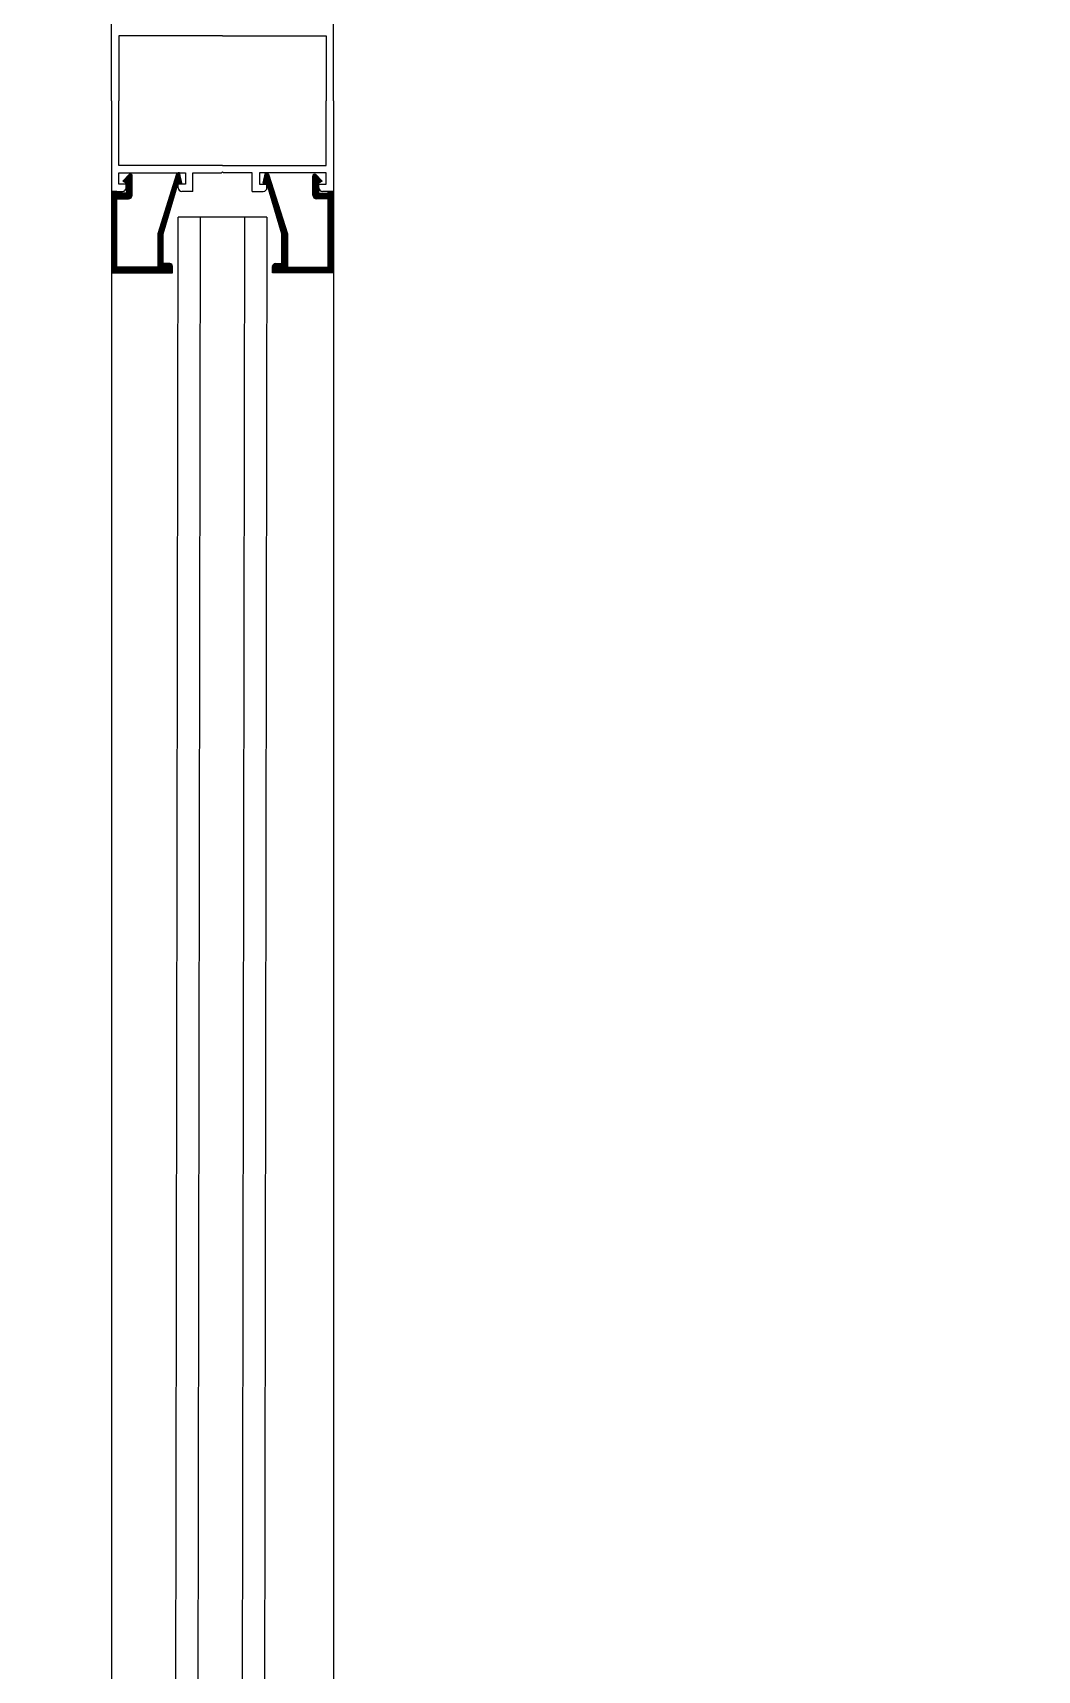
# Model space of a CAD drawing. Header units: millimetres. Extents: x 106699 to 122058, y 158555 to 162844.
# Drawn here: x 117520.47 to 117547.59, y 159956.7 to 160000.93 of the extents above; entities that cross this region are included whole.
import ezdxf

# ---------------------------------------------------------------- set-up
doc = ezdxf.new("R2010")
doc.units = ezdxf.units.MM
for name, color, linetype in [('300_Z4_FCD_F03$0$0-LNS-VL8', 252, 'Continuous'), ('300_Z4_FCD_F03$0$3-EXT-PRF', 231, 'Continuous'), ('300_Z4_FCD_F03$0$3-OPN-GLS', 4, 'Continuous')]:
    doc.layers.add(name, color=color, linetype=linetype)
doc.layers.add('300_Z4_STR_F03$0$AUDIT_D_220920114151-103', color=251, linetype='Continuous', lineweight=5)

# ---------------------------------------------------------------- blocks, each defined once
blk = doc.blocks.new('COLUMN')
at = {"layer": '300_Z4_STR_F03$0$AUDIT_D_220920114151-103', "true_color": 0x303030}
h = blk.add_hatch(color=250, dxfattribs=at)
h.dxf.hatch_style = 1
h.paths.add_polyline_path([(104767.618, 177818.405), (104852.616, 177818.405), (104852.616, 177903.408), (104767.618, 177903.408)])
h.paths.add_polyline_path([(104052.618, 177903.405), (104052.618, 177818.405), (103967.618, 177818.405), (103967.618, 177903.405)])
edge = h.paths.add_edge_path()
edge.add_line((104052.618, 177498.405), (104052.618, 177438.405))
h.paths.add_polyline_path([(103967.618, 177498.405), (104052.618, 177498.405), (104052.618, 177438.405), (103967.618, 177438.405)])
h.paths.add_polyline_path([(104852.618, 177438.405), (104767.618, 177438.405), (104767.618, 177498.405), (104852.618, 177498.405)])
h.paths.add_polyline_path([(104852.618, 177018.405), (104767.618, 177018.405), (104767.618, 177103.405), (104852.618, 177103.405)])
h.paths.add_polyline_path([(103967.618, 176233.405), (103967.618, 176318.405), (104052.618, 176318.405), (104052.618, 176233.405)])
h.paths.add_polyline_path([(103967.618, 177103.405), (104052.618, 177103.405), (104052.618, 177018.405), (103967.618, 177018.405)])

msp = doc.modelspace()

# ---------------------------------------------------------------- linework, layer by layer
at = {"layer": '300_Z4_FCD_F03$0$0-LNS-VL8'}
for p, q in [((117522.594, 159994.443), (117522.594, 159861.369)), ((117528.594, 159994.443), (117528.594, 159861.369))]:
    msp.add_line(p, q, dxfattribs=at)
at = {"layer": '300_Z4_FCD_F03$0$3-EXT-PRF'}
for p, q in [((117522.594, 159999.093), (117522.594, 160001.543)), ((117528.594, 159999.093), (117528.594, 160001.543)), ((117522.794, 160000.843), (117522.794, 159999.093)), ((117525.594, 160000.843), (117522.794, 160000.843)), ((117525.594, 160000.843), (117528.394, 160000.843)), ((117528.394, 160000.843), (117528.394, 159999.093)), ((117522.594, 159999.093), (117522.594, 159996.643)), ((117522.794, 159997.343), (117522.794, 159999.093)), ((117528.394, 159997.343), (117528.394, 159999.093)), ((117528.594, 159999.093), (117528.594, 159996.643)), ((117525.594, 159997.343), (117522.794, 159997.343)), ((117522.794, 159996.843), (117522.794, 159997.143)), ((117522.794, 159997.143), (117524.594, 159997.143)), ((117523.083, 159997.113), (117522.904, 159996.923)), ((117523.154, 159996.901), (117523.014, 159997.04)), ((117523.154, 159996.919), (117523.023, 159997.049)), ((117523.154, 159996.936), (117523.031, 159997.059)), ((117523.154, 159996.954), (117523.04, 159997.068)), ((117523.154, 159996.972), (117523.049, 159997.077)), ((117523.154, 159996.989), (117523.057, 159997.086)), ((117523.154, 159997.007), (117523.066, 159997.095)), ((117523.154, 159997.025), (117523.074, 159997.104)), ((117523.154, 159997.043), (117523.083, 159997.113)), ((117523.104, 159997.113), (117523.083, 159997.113)), ((117523.154, 159997.06), (117523.101, 159997.113)), ((117523.15, 159997.081), (117523.122, 159997.11)), ((117523.154, 159996.543), (117523.154, 159997.063)), ((117524.352, 159997.113), (117523.844, 159995.493)), ((117524.487, 159996.894), (117524.332, 159997.048)), ((117524.482, 159996.916), (117524.336, 159997.062)), ((117524.477, 159996.939), (117524.34, 159997.075)), ((117524.472, 159996.961), (117524.345, 159997.089)), ((117524.467, 159996.984), (117524.349, 159997.102)), ((117524.462, 159997.006), (117524.353, 159997.115)), ((117524.457, 159997.029), (117524.361, 159997.126)), ((117524.453, 159997.052), (117524.37, 159997.134)), ((117524.448, 159997.074), (117524.382, 159997.14)), ((117524.443, 159997.097), (117524.397, 159997.143)), ((117524.433, 159997.143), (117524.398, 159997.143)), ((117524.438, 159997.119), (117524.414, 159997.143)), ((117524.433, 159997.142), (117524.432, 159997.143)), ((117524.494, 159996.863), (117524.433, 159997.143)), ((117524.594, 159997.143), (117524.594, 159996.843)), ((117524.794, 159996.643), (117524.794, 159997.143)), ((117524.794, 159997.143), (117525.564, 159997.143)), ((117525.564, 159997.143), (117525.594, 159997.173)), ((117525.594, 159997.343), (117528.394, 159997.343)), ((117525.624, 159997.143), (117525.594, 159997.173)), ((117526.394, 159997.143), (117525.624, 159997.143)), ((117526.394, 159996.643), (117526.394, 159997.143)), ((117526.594, 159997.143), (117526.594, 159996.843)), ((117528.394, 159997.143), (117526.594, 159997.143)), ((117526.694, 159996.863), (117526.754, 159997.143)), ((117526.7, 159996.894), (117526.855, 159997.048)), ((117526.705, 159996.916), (117526.851, 159997.062)), ((117526.71, 159996.939), (117526.847, 159997.075)), ((117526.715, 159996.961), (117526.842, 159997.089)), ((117526.72, 159996.984), (117526.838, 159997.102)), ((117526.725, 159997.006), (117526.834, 159997.115)), ((117526.73, 159997.029), (117526.827, 159997.126)), ((117526.735, 159997.052), (117526.817, 159997.134)), ((117526.739, 159997.074), (117526.805, 159997.14)), ((117526.744, 159997.097), (117526.791, 159997.143)), ((117526.749, 159997.119), (117526.773, 159997.143)), ((117526.754, 159997.142), (117526.755, 159997.143)), ((117526.754, 159997.143), (117526.789, 159997.143)), ((117526.835, 159997.113), (117527.344, 159995.493)), ((117528.034, 159997.06), (117528.086, 159997.113)), ((117528.034, 159997.043), (117528.104, 159997.113)), ((117528.034, 159997.025), (117528.113, 159997.104)), ((117528.034, 159997.007), (117528.121, 159997.095)), ((117528.034, 159996.989), (117528.13, 159997.086)), ((117528.034, 159996.972), (117528.138, 159997.077)), ((117528.034, 159996.954), (117528.147, 159997.068)), ((117528.034, 159996.543), (117528.034, 159997.063)), ((117528.034, 159996.936), (117528.156, 159997.059)), ((117528.034, 159996.919), (117528.164, 159997.049)), ((117528.034, 159996.901), (117528.173, 159997.04)), ((117528.037, 159997.081), (117528.065, 159997.11)), ((117528.084, 159997.113), (117528.104, 159997.113)), ((117528.104, 159997.113), (117528.284, 159996.923)), ((117528.394, 159996.843), (117528.394, 159997.143)), ((117522.594, 159996.643), (117522.894, 159996.643)), ((117522.744, 159996.643), (117522.594, 159996.643)), ((117522.594, 159996.643), (117522.594, 159994.443)), ((117522.781, 159996.443), (117522.594, 159996.63)), ((117522.763, 159996.443), (117522.594, 159996.613)), ((117522.745, 159996.443), (117522.594, 159996.595)), ((117522.798, 159996.443), (117522.598, 159996.643)), ((117522.816, 159996.443), (117522.616, 159996.643)), ((117522.834, 159996.443), (117522.634, 159996.643)), ((117522.851, 159996.443), (117522.651, 159996.643)), ((117522.869, 159996.443), (117522.669, 159996.643)), ((117522.887, 159996.443), (117522.687, 159996.643)), ((117522.744, 159996.604), (117522.704, 159996.643)), ((117522.744, 159996.622), (117522.722, 159996.643)), ((117522.744, 159996.639), (117522.74, 159996.643)), ((117522.744, 159996.593), (117522.744, 159996.643)), ((117522.994, 159996.843), (117522.794, 159996.843)), ((117522.904, 159996.923), (117523.004, 159996.863)), ((117522.943, 159996.899), (117522.911, 159996.931)), ((117522.988, 159996.873), (117522.92, 159996.94)), ((117523.154, 159996.724), (117522.928, 159996.949)), ((117523.154, 159996.742), (117522.937, 159996.959)), ((117523.154, 159996.76), (117522.946, 159996.968)), ((117523.154, 159996.777), (117522.954, 159996.977)), ((117523.154, 159996.795), (117522.963, 159996.986)), ((117523.154, 159996.813), (117522.971, 159996.995)), ((117523.154, 159996.83), (117522.98, 159997.004)), ((117523.154, 159996.848), (117522.989, 159997.013)), ((117522.994, 159996.743), (117522.994, 159996.843)), ((117523.154, 159996.866), (117522.997, 159997.022)), ((117523.004, 159996.863), (117523.004, 159996.593)), ((117523.154, 159996.707), (117523.004, 159996.857)), ((117523.154, 159996.689), (117523.004, 159996.839)), ((117523.154, 159996.671), (117523.004, 159996.821)), ((117523.154, 159996.654), (117523.004, 159996.804)), ((117523.154, 159996.636), (117523.004, 159996.786)), ((117523.154, 159996.618), (117523.004, 159996.768)), ((117523.154, 159996.601), (117523.004, 159996.751)), ((117523.154, 159996.583), (117523.004, 159996.733)), ((117523.154, 159996.565), (117523.004, 159996.715)), ((117523.154, 159996.548), (117523.004, 159996.698)), ((117523.153, 159996.531), (117523.004, 159996.68)), ((117523.15, 159996.516), (117523.004, 159996.662)), ((117523.145, 159996.503), (117523.004, 159996.645)), ((117523.139, 159996.491), (117523.004, 159996.627)), ((117523.132, 159996.481), (117523.004, 159996.609)), ((117523.154, 159996.883), (117523.006, 159997.031)), ((117523.994, 159995.493), (117524.394, 159996.863)), ((117524.29, 159996.507), (117524.193, 159996.605)), ((117524.294, 159996.521), (117524.197, 159996.618)), ((117524.298, 159996.535), (117524.201, 159996.631)), ((117524.302, 159996.548), (117524.205, 159996.645)), ((117524.306, 159996.562), (117524.209, 159996.658)), ((117524.31, 159996.576), (117524.214, 159996.672)), ((117524.314, 159996.589), (117524.218, 159996.685)), ((117524.318, 159996.603), (117524.222, 159996.699)), ((117524.322, 159996.617), (117524.226, 159996.712)), ((117524.326, 159996.631), (117524.231, 159996.726)), ((117524.33, 159996.644), (117524.235, 159996.739)), ((117524.334, 159996.658), (117524.239, 159996.752)), ((117524.338, 159996.672), (117524.243, 159996.766)), ((117524.342, 159996.685), (117524.248, 159996.779)), ((117524.346, 159996.699), (117524.252, 159996.793)), ((117524.35, 159996.713), (117524.256, 159996.806)), ((117524.354, 159996.726), (117524.26, 159996.82)), ((117524.358, 159996.74), (117524.264, 159996.833)), ((117524.362, 159996.754), (117524.269, 159996.847)), ((117524.366, 159996.767), (117524.273, 159996.86)), ((117524.37, 159996.781), (117524.277, 159996.874)), ((117524.374, 159996.795), (117524.281, 159996.887)), ((117524.378, 159996.808), (117524.286, 159996.9)), ((117524.382, 159996.822), (117524.29, 159996.914)), ((117524.386, 159996.836), (117524.294, 159996.927)), ((117524.39, 159996.849), (117524.298, 159996.941)), ((117524.394, 159996.863), (117524.302, 159996.954)), ((117524.411, 159996.863), (117524.307, 159996.968)), ((117524.429, 159996.863), (117524.311, 159996.981)), ((117524.447, 159996.863), (117524.315, 159996.995)), ((117524.464, 159996.863), (117524.319, 159997.008)), ((117524.482, 159996.863), (117524.324, 159997.022)), ((117524.492, 159996.871), (117524.328, 159997.035)), ((117524.394, 159996.863), (117524.494, 159996.863)), ((117524.594, 159996.843), (117524.394, 159996.843)), ((117524.394, 159996.743), (117524.394, 159996.843)), ((117524.794, 159996.643), (117524.494, 159996.643)), ((117526.394, 159996.643), (117526.694, 159996.643)), ((117526.594, 159996.843), (117526.794, 159996.843)), ((117526.794, 159996.863), (117526.694, 159996.863)), ((117526.695, 159996.871), (117526.859, 159997.035)), ((117526.705, 159996.863), (117526.864, 159997.022)), ((117526.723, 159996.863), (117526.868, 159997.008)), ((117526.74, 159996.863), (117526.872, 159996.995)), ((117526.758, 159996.863), (117526.876, 159996.981)), ((117526.776, 159996.863), (117526.88, 159996.968)), ((117526.793, 159996.863), (117526.885, 159996.954)), ((117527.194, 159995.493), (117526.794, 159996.863)), ((117526.794, 159996.743), (117526.794, 159996.843)), ((117526.798, 159996.849), (117526.889, 159996.941)), ((117526.802, 159996.836), (117526.893, 159996.927)), ((117526.806, 159996.822), (117526.897, 159996.914)), ((117526.81, 159996.808), (117526.902, 159996.9)), ((117526.813, 159996.795), (117526.906, 159996.887)), ((117526.817, 159996.781), (117526.91, 159996.874)), ((117526.821, 159996.767), (117526.914, 159996.86)), ((117526.825, 159996.754), (117526.918, 159996.847)), ((117526.829, 159996.74), (117526.923, 159996.833)), ((117526.833, 159996.726), (117526.927, 159996.82)), ((117526.837, 159996.713), (117526.931, 159996.806)), ((117526.841, 159996.699), (117526.935, 159996.793)), ((117526.845, 159996.685), (117526.94, 159996.779)), ((117526.849, 159996.672), (117526.944, 159996.766)), ((117526.853, 159996.658), (117526.948, 159996.752)), ((117526.857, 159996.644), (117526.952, 159996.739)), ((117526.861, 159996.631), (117526.956, 159996.726)), ((117526.865, 159996.617), (117526.961, 159996.712)), ((117526.869, 159996.603), (117526.965, 159996.699)), ((117526.873, 159996.589), (117526.969, 159996.685)), ((117526.877, 159996.576), (117526.973, 159996.672)), ((117526.881, 159996.562), (117526.978, 159996.658)), ((117526.885, 159996.548), (117526.982, 159996.645)), ((117526.889, 159996.535), (117526.986, 159996.631)), ((117526.893, 159996.521), (117526.99, 159996.618)), ((117526.897, 159996.507), (117526.995, 159996.605)), ((117528.034, 159996.883), (117528.181, 159997.031)), ((117528.034, 159996.866), (117528.19, 159997.022)), ((117528.034, 159996.848), (117528.199, 159997.013)), ((117528.034, 159996.83), (117528.207, 159997.004)), ((117528.034, 159996.813), (117528.216, 159996.995)), ((117528.034, 159996.795), (117528.224, 159996.986)), ((117528.034, 159996.777), (117528.233, 159996.977)), ((117528.034, 159996.76), (117528.241, 159996.968)), ((117528.034, 159996.742), (117528.25, 159996.959)), ((117528.034, 159996.724), (117528.259, 159996.949)), ((117528.034, 159996.707), (117528.184, 159996.857)), ((117528.034, 159996.689), (117528.184, 159996.839)), ((117528.034, 159996.671), (117528.184, 159996.821)), ((117528.034, 159996.654), (117528.184, 159996.804)), ((117528.034, 159996.636), (117528.184, 159996.786)), ((117528.034, 159996.618), (117528.184, 159996.768)), ((117528.034, 159996.601), (117528.184, 159996.751)), ((117528.034, 159996.583), (117528.184, 159996.733)), ((117528.034, 159996.565), (117528.184, 159996.715)), ((117528.034, 159996.548), (117528.184, 159996.698)), ((117528.034, 159996.531), (117528.184, 159996.68)), ((117528.037, 159996.516), (117528.184, 159996.662)), ((117528.042, 159996.503), (117528.184, 159996.645)), ((117528.048, 159996.491), (117528.184, 159996.627)), ((117528.055, 159996.481), (117528.184, 159996.609)), ((117528.284, 159996.923), (117528.184, 159996.863)), ((117528.184, 159996.863), (117528.184, 159996.593)), ((117528.194, 159996.743), (117528.194, 159996.843)), ((117528.194, 159996.843), (117528.394, 159996.843)), ((117528.2, 159996.873), (117528.267, 159996.94)), ((117528.244, 159996.899), (117528.276, 159996.931)), ((117528.594, 159996.643), (117528.294, 159996.643)), ((117528.3, 159996.443), (117528.5, 159996.643)), ((117528.318, 159996.443), (117528.518, 159996.643)), ((117528.336, 159996.443), (117528.536, 159996.643)), ((117528.353, 159996.443), (117528.553, 159996.643)), ((117528.371, 159996.443), (117528.571, 159996.643)), ((117528.389, 159996.443), (117528.589, 159996.643)), ((117528.406, 159996.443), (117528.594, 159996.63)), ((117528.424, 159996.443), (117528.594, 159996.613)), ((117528.442, 159996.443), (117528.594, 159996.595)), ((117528.444, 159996.639), (117528.447, 159996.643)), ((117528.444, 159996.622), (117528.465, 159996.643)), ((117528.444, 159996.604), (117528.483, 159996.643)), ((117528.444, 159996.593), (117528.444, 159996.643)), ((117528.444, 159996.643), (117528.594, 159996.643)), ((117528.594, 159996.643), (117528.594, 159994.443)), ((117522.744, 159996.427), (117522.594, 159996.577)), ((117522.744, 159996.41), (117522.594, 159996.56)), ((117522.744, 159996.392), (117522.594, 159996.542)), ((117522.744, 159996.374), (117522.594, 159996.524)), ((117522.744, 159996.356), (117522.594, 159996.506)), ((117522.744, 159996.339), (117522.594, 159996.489)), ((117522.744, 159996.321), (117522.594, 159996.471)), ((117522.744, 159996.303), (117522.594, 159996.453)), ((117522.744, 159996.286), (117522.594, 159996.436)), ((117522.744, 159996.268), (117522.594, 159996.418)), ((117522.744, 159996.25), (117522.594, 159996.4)), ((117522.744, 159996.233), (117522.594, 159996.383)), ((117522.744, 159996.215), (117522.594, 159996.365)), ((117522.744, 159996.197), (117522.594, 159996.347)), ((117522.744, 159996.18), (117522.594, 159996.33)), ((117522.744, 159996.162), (117522.594, 159996.312)), ((117522.744, 159996.144), (117522.594, 159996.294)), ((117522.744, 159996.127), (117522.594, 159996.277)), ((117522.744, 159996.109), (117522.594, 159996.259)), ((117522.744, 159996.091), (117522.594, 159996.241)), ((117522.744, 159996.074), (117522.594, 159996.224)), ((117522.744, 159996.056), (117522.594, 159996.206)), ((117522.744, 159996.038), (117522.594, 159996.188)), ((117522.744, 159996.021), (117522.594, 159996.171)), ((117522.744, 159996.003), (117522.594, 159996.153)), ((117523.004, 159996.593), (117522.744, 159996.593)), ((117522.744, 159994.593), (117522.744, 159996.443)), ((117522.744, 159996.443), (117523.054, 159996.443)), ((117522.904, 159996.443), (117522.754, 159996.593)), ((117522.922, 159996.443), (117522.772, 159996.593)), ((117522.94, 159996.443), (117522.79, 159996.593)), ((117522.958, 159996.443), (117522.808, 159996.593)), ((117522.975, 159996.443), (117522.825, 159996.593)), ((117522.993, 159996.443), (117522.843, 159996.593)), ((117523.011, 159996.443), (117522.861, 159996.593)), ((117523.028, 159996.443), (117522.878, 159996.593)), ((117523.046, 159996.443), (117522.896, 159996.593)), ((117523.063, 159996.444), (117522.914, 159996.593)), ((117523.078, 159996.446), (117522.931, 159996.593)), ((117523.091, 159996.451), (117522.949, 159996.593)), ((117523.103, 159996.456), (117522.967, 159996.593)), ((117523.114, 159996.463), (117522.984, 159996.593)), ((117523.123, 159996.472), (117523.002, 159996.593)), ((117524.158, 159996.056), (117524.053, 159996.161)), ((117524.162, 159996.07), (117524.057, 159996.174)), ((117524.166, 159996.083), (117524.062, 159996.187)), ((117524.17, 159996.097), (117524.066, 159996.201)), ((117524.174, 159996.111), (117524.07, 159996.214)), ((117524.178, 159996.124), (117524.074, 159996.228)), ((117524.182, 159996.138), (117524.079, 159996.241)), ((117524.186, 159996.152), (117524.083, 159996.255)), ((117524.19, 159996.165), (117524.087, 159996.268)), ((117524.194, 159996.179), (117524.091, 159996.282)), ((117524.198, 159996.193), (117524.095, 159996.295)), ((117524.202, 159996.206), (117524.1, 159996.309)), ((117524.206, 159996.22), (117524.104, 159996.322)), ((117524.21, 159996.234), (117524.108, 159996.335)), ((117524.214, 159996.247), (117524.112, 159996.349)), ((117524.218, 159996.261), (117524.117, 159996.362)), ((117524.222, 159996.275), (117524.121, 159996.376)), ((117524.226, 159996.288), (117524.125, 159996.389)), ((117524.23, 159996.302), (117524.129, 159996.403)), ((117524.234, 159996.316), (117524.133, 159996.416)), ((117524.238, 159996.33), (117524.138, 159996.43)), ((117524.242, 159996.343), (117524.142, 159996.443)), ((117524.246, 159996.357), (117524.146, 159996.457)), ((117524.25, 159996.371), (117524.15, 159996.47)), ((117524.254, 159996.384), (117524.155, 159996.483)), ((117524.258, 159996.398), (117524.159, 159996.497)), ((117524.262, 159996.412), (117524.163, 159996.51)), ((117524.266, 159996.425), (117524.167, 159996.524)), ((117524.27, 159996.439), (117524.171, 159996.537)), ((117524.274, 159996.453), (117524.176, 159996.551)), ((117524.278, 159996.466), (117524.18, 159996.564)), ((117524.282, 159996.48), (117524.184, 159996.578)), ((117524.286, 159996.494), (117524.188, 159996.591)), ((117526.901, 159996.494), (117526.999, 159996.591)), ((117526.905, 159996.48), (117527.003, 159996.578)), ((117526.909, 159996.466), (117527.007, 159996.564)), ((117526.913, 159996.453), (117527.011, 159996.551)), ((117526.917, 159996.439), (117527.016, 159996.537)), ((117526.921, 159996.425), (117527.02, 159996.524)), ((117526.925, 159996.412), (117527.024, 159996.51)), ((117526.929, 159996.398), (117527.028, 159996.497)), ((117526.933, 159996.384), (117527.033, 159996.483)), ((117526.937, 159996.371), (117527.037, 159996.47)), ((117526.941, 159996.357), (117527.041, 159996.457)), ((117526.945, 159996.343), (117527.045, 159996.443)), ((117526.949, 159996.33), (117527.049, 159996.43)), ((117526.953, 159996.316), (117527.054, 159996.416)), ((117526.957, 159996.302), (117527.058, 159996.403)), ((117526.961, 159996.288), (117527.062, 159996.389)), ((117526.965, 159996.275), (117527.066, 159996.376)), ((117526.969, 159996.261), (117527.071, 159996.362)), ((117526.973, 159996.247), (117527.075, 159996.349)), ((117526.977, 159996.234), (117527.079, 159996.335)), ((117526.981, 159996.22), (117527.083, 159996.322)), ((117526.985, 159996.206), (117527.087, 159996.309)), ((117526.989, 159996.193), (117527.092, 159996.295)), ((117526.993, 159996.179), (117527.096, 159996.282)), ((117526.997, 159996.165), (117527.1, 159996.268)), ((117527.001, 159996.152), (117527.104, 159996.255)), ((117527.005, 159996.138), (117527.109, 159996.241)), ((117527.009, 159996.124), (117527.113, 159996.228)), ((117527.013, 159996.111), (117527.117, 159996.214)), ((117527.017, 159996.097), (117527.121, 159996.201)), ((117527.021, 159996.083), (117527.125, 159996.187)), ((117527.025, 159996.07), (117527.13, 159996.174)), ((117527.029, 159996.056), (117527.134, 159996.161)), ((117528.064, 159996.472), (117528.185, 159996.593)), ((117528.073, 159996.463), (117528.203, 159996.593)), ((117528.084, 159996.456), (117528.22, 159996.593)), ((117528.096, 159996.451), (117528.238, 159996.593)), ((117528.109, 159996.446), (117528.256, 159996.593)), ((117528.124, 159996.444), (117528.274, 159996.593)), ((117528.444, 159996.443), (117528.134, 159996.443)), ((117528.141, 159996.443), (117528.291, 159996.593)), ((117528.159, 159996.443), (117528.309, 159996.593)), ((117528.177, 159996.443), (117528.327, 159996.593)), ((117528.184, 159996.593), (117528.444, 159996.593)), ((117528.194, 159996.443), (117528.344, 159996.593)), ((117528.212, 159996.443), (117528.362, 159996.593)), ((117528.23, 159996.443), (117528.38, 159996.593)), ((117528.247, 159996.443), (117528.397, 159996.593)), ((117528.265, 159996.443), (117528.415, 159996.593)), ((117528.283, 159996.443), (117528.433, 159996.593)), ((117528.444, 159996.427), (117528.594, 159996.577)), ((117528.444, 159996.41), (117528.594, 159996.56)), ((117528.444, 159996.392), (117528.594, 159996.542)), ((117528.444, 159996.374), (117528.594, 159996.524)), ((117528.444, 159996.356), (117528.594, 159996.506)), ((117528.444, 159996.339), (117528.594, 159996.489)), ((117528.444, 159996.321), (117528.594, 159996.471)), ((117528.444, 159996.303), (117528.594, 159996.453)), ((117528.444, 159994.593), (117528.444, 159996.443)), ((117528.444, 159996.286), (117528.594, 159996.436)), ((117528.444, 159996.268), (117528.594, 159996.418)), ((117528.444, 159996.25), (117528.594, 159996.4)), ((117528.444, 159996.233), (117528.594, 159996.383)), ((117528.444, 159996.215), (117528.594, 159996.365)), ((117528.444, 159996.197), (117528.594, 159996.347)), ((117528.444, 159996.18), (117528.594, 159996.33)), ((117528.444, 159996.162), (117528.594, 159996.312)), ((117528.444, 159996.144), (117528.594, 159996.294)), ((117528.444, 159996.127), (117528.594, 159996.277)), ((117528.444, 159996.109), (117528.594, 159996.259)), ((117528.444, 159996.091), (117528.594, 159996.241)), ((117528.444, 159996.074), (117528.594, 159996.224)), ((117528.444, 159996.056), (117528.594, 159996.206)), ((117528.444, 159996.038), (117528.594, 159996.188)), ((117528.444, 159996.021), (117528.594, 159996.171)), ((117528.444, 159996.003), (117528.594, 159996.153)), ((117522.744, 159995.985), (117522.594, 159996.135)), ((117522.744, 159995.968), (117522.594, 159996.118)), ((117522.744, 159995.95), (117522.594, 159996.1)), ((117522.744, 159995.932), (117522.594, 159996.082)), ((117522.744, 159995.915), (117522.594, 159996.065)), ((117522.744, 159995.897), (117522.594, 159996.047)), ((117522.744, 159995.879), (117522.594, 159996.029)), ((117522.744, 159995.862), (117522.594, 159996.012)), ((117522.744, 159995.844), (117522.594, 159995.994)), ((117522.744, 159995.826), (117522.594, 159995.976)), ((117522.744, 159995.808), (117522.594, 159995.958)), ((117522.744, 159995.791), (117522.594, 159995.941)), ((117522.744, 159995.773), (117522.594, 159995.923)), ((117522.744, 159995.755), (117522.594, 159995.905)), ((117522.744, 159995.738), (117522.594, 159995.888)), ((117522.744, 159995.72), (117522.594, 159995.87)), ((117522.744, 159995.702), (117522.594, 159995.852)), ((117522.744, 159995.685), (117522.594, 159995.835)), ((117522.744, 159995.667), (117522.594, 159995.817)), ((117522.744, 159995.649), (117522.594, 159995.799)), ((117522.744, 159995.632), (117522.594, 159995.782)), ((117522.744, 159995.614), (117522.594, 159995.764)), ((117522.744, 159995.596), (117522.594, 159995.746)), ((117522.744, 159995.579), (117522.594, 159995.729)), ((117522.744, 159995.561), (117522.594, 159995.711)), ((117524.026, 159995.604), (117523.914, 159995.717)), ((117524.03, 159995.618), (117523.918, 159995.73)), ((117524.034, 159995.632), (117523.922, 159995.744)), ((117524.038, 159995.645), (117523.926, 159995.757)), ((117524.042, 159995.659), (117523.931, 159995.77)), ((117524.046, 159995.673), (117523.935, 159995.784)), ((117524.05, 159995.686), (117523.939, 159995.797)), ((117524.054, 159995.7), (117523.943, 159995.811)), ((117524.058, 159995.714), (117523.948, 159995.824)), ((117524.062, 159995.727), (117523.952, 159995.838)), ((117524.066, 159995.741), (117523.956, 159995.851)), ((117524.07, 159995.755), (117523.96, 159995.865)), ((117524.074, 159995.769), (117523.964, 159995.878)), ((117524.078, 159995.782), (117523.969, 159995.892)), ((117524.082, 159995.796), (117523.973, 159995.905)), ((117524.086, 159995.81), (117523.977, 159995.918)), ((117524.09, 159995.823), (117523.981, 159995.932)), ((117524.094, 159995.837), (117523.986, 159995.945)), ((117524.098, 159995.851), (117523.99, 159995.959)), ((117524.102, 159995.864), (117523.994, 159995.972)), ((117524.106, 159995.878), (117523.998, 159995.986)), ((117524.11, 159995.892), (117524.002, 159995.999)), ((117524.114, 159995.905), (117524.007, 159996.013)), ((117524.118, 159995.919), (117524.011, 159996.026)), ((117524.122, 159995.933), (117524.015, 159996.039)), ((117524.126, 159995.946), (117524.019, 159996.053)), ((117524.13, 159995.96), (117524.024, 159996.066)), ((117524.134, 159995.974), (117524.028, 159996.08)), ((117524.138, 159995.987), (117524.032, 159996.093)), ((117524.142, 159996.001), (117524.036, 159996.107)), ((117524.146, 159996.015), (117524.04, 159996.12)), ((117524.15, 159996.028), (117524.045, 159996.134)), ((117524.154, 159996.042), (117524.049, 159996.147)), ((117527.033, 159996.042), (117527.138, 159996.147)), ((117527.037, 159996.028), (117527.142, 159996.134)), ((117527.041, 159996.015), (117527.147, 159996.12)), ((117527.045, 159996.001), (117527.151, 159996.107)), ((117527.049, 159995.987), (117527.155, 159996.093)), ((117527.053, 159995.974), (117527.159, 159996.08)), ((117527.057, 159995.96), (117527.164, 159996.066)), ((117527.061, 159995.946), (117527.168, 159996.053)), ((117527.065, 159995.933), (117527.172, 159996.039)), ((117527.069, 159995.919), (117527.176, 159996.026)), ((117527.073, 159995.905), (117527.18, 159996.013)), ((117527.077, 159995.892), (117527.185, 159995.999)), ((117527.081, 159995.878), (117527.189, 159995.986)), ((117527.085, 159995.864), (117527.193, 159995.972)), ((117527.089, 159995.851), (117527.197, 159995.959)), ((117527.093, 159995.837), (117527.202, 159995.945)), ((117527.097, 159995.823), (117527.206, 159995.932)), ((117527.101, 159995.81), (117527.21, 159995.918)), ((117527.105, 159995.796), (117527.214, 159995.905)), ((117527.109, 159995.782), (117527.218, 159995.892)), ((117527.113, 159995.769), (117527.223, 159995.878)), ((117527.117, 159995.755), (117527.227, 159995.865)), ((117527.121, 159995.741), (117527.231, 159995.851)), ((117527.125, 159995.727), (117527.235, 159995.838)), ((117527.129, 159995.714), (117527.24, 159995.824)), ((117527.133, 159995.7), (117527.244, 159995.811)), ((117527.137, 159995.686), (117527.248, 159995.797)), ((117527.141, 159995.673), (117527.252, 159995.784)), ((117527.145, 159995.659), (117527.256, 159995.77)), ((117527.149, 159995.645), (117527.261, 159995.757)), ((117527.153, 159995.632), (117527.265, 159995.744)), ((117527.157, 159995.618), (117527.269, 159995.73)), ((117527.161, 159995.604), (117527.273, 159995.717)), ((117528.444, 159995.985), (117528.594, 159996.135)), ((117528.444, 159995.968), (117528.594, 159996.118)), ((117528.444, 159995.95), (117528.594, 159996.1)), ((117528.444, 159995.932), (117528.594, 159996.082)), ((117528.444, 159995.915), (117528.594, 159996.065)), ((117528.444, 159995.897), (117528.594, 159996.047)), ((117528.444, 159995.879), (117528.594, 159996.029)), ((117528.444, 159995.862), (117528.594, 159996.012)), ((117528.444, 159995.844), (117528.594, 159995.994)), ((117528.444, 159995.826), (117528.594, 159995.976)), ((117528.444, 159995.808), (117528.594, 159995.958)), ((117528.444, 159995.791), (117528.594, 159995.941)), ((117528.444, 159995.773), (117528.594, 159995.923)), ((117528.444, 159995.755), (117528.594, 159995.905)), ((117528.444, 159995.738), (117528.594, 159995.888)), ((117528.444, 159995.72), (117528.594, 159995.87)), ((117528.444, 159995.702), (117528.594, 159995.852)), ((117528.444, 159995.685), (117528.594, 159995.835)), ((117528.444, 159995.667), (117528.594, 159995.817)), ((117528.444, 159995.649), (117528.594, 159995.799)), ((117528.444, 159995.632), (117528.594, 159995.782)), ((117528.444, 159995.614), (117528.594, 159995.764)), ((117528.444, 159995.596), (117528.594, 159995.746)), ((117528.444, 159995.579), (117528.594, 159995.729)), ((117528.444, 159995.561), (117528.594, 159995.711)), ((117522.744, 159995.543), (117522.594, 159995.693)), ((117522.744, 159995.526), (117522.594, 159995.676)), ((117522.744, 159995.508), (117522.594, 159995.658)), ((117522.744, 159995.49), (117522.594, 159995.64)), ((117522.744, 159995.473), (117522.594, 159995.623)), ((117522.744, 159995.455), (117522.594, 159995.605)), ((117522.744, 159995.437), (117522.594, 159995.587)), ((117522.744, 159995.42), (117522.594, 159995.57)), ((117522.744, 159995.402), (117522.594, 159995.552)), ((117522.744, 159995.384), (117522.594, 159995.534)), ((117522.744, 159995.367), (117522.594, 159995.517)), ((117522.744, 159995.349), (117522.594, 159995.499)), ((117522.744, 159995.331), (117522.594, 159995.481)), ((117522.744, 159995.314), (117522.594, 159995.464)), ((117522.744, 159995.296), (117522.594, 159995.446)), ((117522.744, 159995.278), (117522.594, 159995.428)), ((117522.744, 159995.26), (117522.594, 159995.41)), ((117522.744, 159995.243), (117522.594, 159995.393)), ((117522.744, 159995.225), (117522.594, 159995.375)), ((117522.744, 159995.207), (117522.594, 159995.357)), ((117522.744, 159995.19), (117522.594, 159995.34)), ((117522.744, 159995.172), (117522.594, 159995.322)), ((117522.744, 159995.154), (117522.594, 159995.304)), ((117522.744, 159995.137), (117522.594, 159995.287)), ((117522.744, 159995.119), (117522.594, 159995.269)), ((117523.844, 159995.493), (117523.844, 159995.393)), ((117523.994, 159995.336), (117523.844, 159995.486)), ((117523.994, 159995.319), (117523.844, 159995.469)), ((117523.994, 159995.301), (117523.844, 159995.451)), ((117523.994, 159995.283), (117523.844, 159995.433)), ((117523.994, 159995.266), (117523.844, 159995.416)), ((117523.994, 159995.248), (117523.844, 159995.398)), ((117523.844, 159995.393), (117523.844, 159994.593)), ((117523.994, 159995.23), (117523.844, 159995.38)), ((117523.994, 159995.213), (117523.844, 159995.363)), ((117523.994, 159995.195), (117523.844, 159995.345)), ((117523.994, 159995.177), (117523.844, 159995.327)), ((117523.994, 159995.16), (117523.844, 159995.31)), ((117523.994, 159995.142), (117523.844, 159995.292)), ((117523.994, 159995.124), (117523.844, 159995.274)), ((117523.994, 159995.354), (117523.846, 159995.501)), ((117523.994, 159995.372), (117523.85, 159995.515)), ((117523.994, 159995.389), (117523.855, 159995.528)), ((117523.994, 159995.407), (117523.859, 159995.542)), ((117523.994, 159995.425), (117523.863, 159995.555)), ((117523.994, 159995.442), (117523.867, 159995.569)), ((117523.994, 159995.46), (117523.872, 159995.582)), ((117523.994, 159995.478), (117523.876, 159995.596)), ((117523.994, 159995.495), (117523.88, 159995.609)), ((117523.998, 159995.509), (117523.884, 159995.622)), ((117524.002, 159995.522), (117523.888, 159995.636)), ((117524.006, 159995.536), (117523.893, 159995.649)), ((117524.01, 159995.55), (117523.897, 159995.663)), ((117524.014, 159995.563), (117523.901, 159995.676)), ((117524.018, 159995.577), (117523.905, 159995.69)), ((117524.022, 159995.591), (117523.91, 159995.703)), ((117523.994, 159994.693), (117523.994, 159995.493)), ((117527.165, 159995.591), (117527.278, 159995.703)), ((117527.169, 159995.577), (117527.282, 159995.69)), ((117527.173, 159995.563), (117527.286, 159995.676)), ((117527.177, 159995.55), (117527.29, 159995.663)), ((117527.181, 159995.536), (117527.294, 159995.649)), ((117527.185, 159995.522), (117527.299, 159995.636)), ((117527.189, 159995.509), (117527.303, 159995.622)), ((117527.193, 159995.495), (117527.307, 159995.609)), ((117527.194, 159995.478), (117527.311, 159995.596)), ((117527.194, 159995.46), (117527.316, 159995.582)), ((117527.194, 159995.442), (117527.32, 159995.569)), ((117527.194, 159995.425), (117527.324, 159995.555)), ((117527.194, 159995.407), (117527.328, 159995.542)), ((117527.194, 159995.389), (117527.332, 159995.528)), ((117527.194, 159995.372), (117527.337, 159995.515)), ((117527.194, 159995.354), (117527.341, 159995.501)), ((117527.194, 159994.693), (117527.194, 159995.493)), ((117527.194, 159995.336), (117527.344, 159995.486)), ((117527.194, 159995.319), (117527.344, 159995.469)), ((117527.194, 159995.301), (117527.344, 159995.451)), ((117527.194, 159995.283), (117527.344, 159995.433)), ((117527.194, 159995.266), (117527.344, 159995.416)), ((117527.194, 159995.248), (117527.344, 159995.398)), ((117527.194, 159995.23), (117527.344, 159995.38)), ((117527.194, 159995.213), (117527.344, 159995.363)), ((117527.194, 159995.195), (117527.344, 159995.345)), ((117527.194, 159995.177), (117527.344, 159995.327)), ((117527.194, 159995.16), (117527.344, 159995.31)), ((117527.194, 159995.142), (117527.344, 159995.292)), ((117527.194, 159995.124), (117527.344, 159995.274)), ((117527.344, 159995.493), (117527.344, 159995.393)), ((117527.344, 159995.393), (117527.344, 159994.593)), ((117528.444, 159995.543), (117528.594, 159995.693)), ((117528.444, 159995.526), (117528.594, 159995.676)), ((117528.444, 159995.508), (117528.594, 159995.658)), ((117528.444, 159995.49), (117528.594, 159995.64)), ((117528.444, 159995.473), (117528.594, 159995.623)), ((117528.444, 159995.455), (117528.594, 159995.605)), ((117528.444, 159995.437), (117528.594, 159995.587)), ((117528.444, 159995.42), (117528.594, 159995.57)), ((117528.444, 159995.402), (117528.594, 159995.552)), ((117528.444, 159995.384), (117528.594, 159995.534)), ((117528.444, 159995.367), (117528.594, 159995.517)), ((117528.444, 159995.349), (117528.594, 159995.499)), ((117528.444, 159995.331), (117528.594, 159995.481)), ((117528.444, 159995.314), (117528.594, 159995.464)), ((117528.444, 159995.296), (117528.594, 159995.446)), ((117528.444, 159995.278), (117528.594, 159995.428)), ((117528.444, 159995.26), (117528.594, 159995.41)), ((117528.444, 159995.243), (117528.594, 159995.393)), ((117528.444, 159995.225), (117528.594, 159995.375)), ((117528.444, 159995.207), (117528.594, 159995.357)), ((117528.444, 159995.19), (117528.594, 159995.34)), ((117528.444, 159995.172), (117528.594, 159995.322)), ((117528.444, 159995.154), (117528.594, 159995.304)), ((117528.444, 159995.137), (117528.594, 159995.287)), ((117528.444, 159995.119), (117528.594, 159995.269)), ((117522.744, 159995.101), (117522.594, 159995.251)), ((117522.744, 159995.084), (117522.594, 159995.234)), ((117522.744, 159995.066), (117522.594, 159995.216)), ((117522.744, 159995.048), (117522.594, 159995.198)), ((117522.744, 159995.031), (117522.594, 159995.181)), ((117522.744, 159995.013), (117522.594, 159995.163)), ((117522.744, 159994.995), (117522.594, 159995.145)), ((117522.744, 159994.978), (117522.594, 159995.128)), ((117522.744, 159994.96), (117522.594, 159995.11)), ((117522.744, 159994.942), (117522.594, 159995.092)), ((117522.744, 159994.925), (117522.594, 159995.075)), ((117522.744, 159994.907), (117522.594, 159995.057)), ((117522.744, 159994.889), (117522.594, 159995.039)), ((117522.744, 159994.872), (117522.594, 159995.022)), ((117522.744, 159994.854), (117522.594, 159995.004)), ((117522.744, 159994.836), (117522.594, 159994.986)), ((117522.744, 159994.819), (117522.594, 159994.969)), ((117522.744, 159994.801), (117522.594, 159994.951)), ((117522.744, 159994.783), (117522.594, 159994.933)), ((117522.744, 159994.766), (117522.594, 159994.916)), ((117522.744, 159994.748), (117522.594, 159994.898)), ((117522.744, 159994.73), (117522.594, 159994.88)), ((117522.744, 159994.712), (117522.594, 159994.862)), ((117522.744, 159994.695), (117522.594, 159994.845)), ((117522.744, 159994.677), (117522.594, 159994.827)), ((117523.994, 159995.106), (117523.844, 159995.256)), ((117523.994, 159995.089), (117523.844, 159995.239)), ((117523.994, 159995.071), (117523.844, 159995.221)), ((117523.994, 159995.053), (117523.844, 159995.203)), ((117523.994, 159995.036), (117523.844, 159995.186)), ((117523.994, 159995.018), (117523.844, 159995.168)), ((117523.994, 159995), (117523.844, 159995.15)), ((117523.994, 159994.983), (117523.844, 159995.133)), ((117523.994, 159994.965), (117523.844, 159995.115)), ((117523.994, 159994.947), (117523.844, 159995.097)), ((117523.994, 159994.93), (117523.844, 159995.08)), ((117523.994, 159994.912), (117523.844, 159995.062)), ((117523.994, 159994.894), (117523.844, 159995.044)), ((117523.994, 159994.877), (117523.844, 159995.027)), ((117523.994, 159994.859), (117523.844, 159995.009)), ((117523.994, 159994.841), (117523.844, 159994.991)), ((117523.994, 159994.824), (117523.844, 159994.974)), ((117523.994, 159994.806), (117523.844, 159994.956)), ((117523.994, 159994.788), (117523.844, 159994.938)), ((117523.994, 159994.771), (117523.844, 159994.921)), ((117523.994, 159994.753), (117523.844, 159994.903)), ((117523.994, 159994.735), (117523.844, 159994.885)), ((117523.994, 159994.718), (117523.844, 159994.868)), ((117523.994, 159994.7), (117523.844, 159994.85)), ((117524.233, 159994.443), (117523.844, 159994.832)), ((117526.954, 159994.443), (117527.344, 159994.832)), ((117527.194, 159995.106), (117527.344, 159995.256)), ((117527.194, 159995.089), (117527.344, 159995.239)), ((117527.194, 159995.071), (117527.344, 159995.221)), ((117527.194, 159995.053), (117527.344, 159995.203)), ((117527.194, 159995.036), (117527.344, 159995.186)), ((117527.194, 159995.018), (117527.344, 159995.168)), ((117527.194, 159995), (117527.344, 159995.15)), ((117527.194, 159994.983), (117527.344, 159995.133)), ((117527.194, 159994.965), (117527.344, 159995.115)), ((117527.194, 159994.947), (117527.344, 159995.097)), ((117527.194, 159994.93), (117527.344, 159995.08)), ((117527.194, 159994.912), (117527.344, 159995.062)), ((117527.194, 159994.894), (117527.344, 159995.044)), ((117527.194, 159994.877), (117527.344, 159995.027)), ((117527.194, 159994.859), (117527.344, 159995.009)), ((117527.194, 159994.841), (117527.344, 159994.991)), ((117527.194, 159994.824), (117527.344, 159994.974)), ((117527.194, 159994.806), (117527.344, 159994.956)), ((117527.194, 159994.788), (117527.344, 159994.938)), ((117527.194, 159994.771), (117527.344, 159994.921)), ((117527.194, 159994.753), (117527.344, 159994.903)), ((117527.194, 159994.735), (117527.344, 159994.885)), ((117527.194, 159994.718), (117527.344, 159994.868)), ((117527.194, 159994.7), (117527.344, 159994.85)), ((117528.444, 159995.101), (117528.594, 159995.251)), ((117528.444, 159995.084), (117528.594, 159995.234)), ((117528.444, 159995.066), (117528.594, 159995.216)), ((117528.444, 159995.048), (117528.594, 159995.198)), ((117528.444, 159995.031), (117528.594, 159995.181)), ((117528.444, 159995.013), (117528.594, 159995.163)), ((117528.444, 159994.995), (117528.594, 159995.145)), ((117528.444, 159994.978), (117528.594, 159995.128)), ((117528.444, 159994.96), (117528.594, 159995.11)), ((117528.444, 159994.942), (117528.594, 159995.092)), ((117528.444, 159994.925), (117528.594, 159995.075)), ((117528.444, 159994.907), (117528.594, 159995.057)), ((117528.444, 159994.889), (117528.594, 159995.039)), ((117528.444, 159994.872), (117528.594, 159995.022)), ((117528.444, 159994.854), (117528.594, 159995.004)), ((117528.444, 159994.836), (117528.594, 159994.986)), ((117528.444, 159994.819), (117528.594, 159994.969)), ((117528.444, 159994.801), (117528.594, 159994.951)), ((117528.444, 159994.783), (117528.594, 159994.933)), ((117528.444, 159994.766), (117528.594, 159994.916)), ((117528.444, 159994.748), (117528.594, 159994.898)), ((117528.444, 159994.73), (117528.594, 159994.88)), ((117528.444, 159994.712), (117528.594, 159994.862)), ((117528.444, 159994.695), (117528.594, 159994.845)), ((117528.444, 159994.677), (117528.594, 159994.827)), ((117522.744, 159994.659), (117522.594, 159994.809)), ((117522.744, 159994.642), (117522.594, 159994.792)), ((117522.744, 159994.624), (117522.594, 159994.774)), ((117522.744, 159994.606), (117522.594, 159994.756)), ((117522.889, 159994.443), (117522.594, 159994.739)), ((117522.872, 159994.443), (117522.594, 159994.721)), ((117522.854, 159994.443), (117522.594, 159994.703)), ((117522.836, 159994.443), (117522.594, 159994.686)), ((117522.819, 159994.443), (117522.594, 159994.668)), ((117522.801, 159994.443), (117522.594, 159994.65)), ((117522.783, 159994.443), (117522.594, 159994.633)), ((117522.765, 159994.443), (117522.594, 159994.615)), ((117522.748, 159994.443), (117522.594, 159994.597)), ((117522.73, 159994.443), (117522.594, 159994.58)), ((117522.712, 159994.443), (117522.594, 159994.562)), ((117522.695, 159994.443), (117522.594, 159994.544)), ((117522.677, 159994.443), (117522.594, 159994.527)), ((117522.659, 159994.443), (117522.594, 159994.509)), ((117522.642, 159994.443), (117522.594, 159994.491)), ((117522.624, 159994.443), (117522.594, 159994.474)), ((117522.606, 159994.443), (117522.594, 159994.456)), ((117522.594, 159994.443), (117524.244, 159994.443)), ((117523.844, 159994.593), (117522.744, 159994.593)), ((117522.907, 159994.443), (117522.757, 159994.593)), ((117522.925, 159994.443), (117522.775, 159994.593)), ((117522.942, 159994.443), (117522.792, 159994.593)), ((117522.96, 159994.443), (117522.81, 159994.593)), ((117522.978, 159994.443), (117522.828, 159994.593)), ((117522.995, 159994.443), (117522.845, 159994.593)), ((117523.013, 159994.443), (117522.863, 159994.593)), ((117523.031, 159994.443), (117522.881, 159994.593)), ((117523.048, 159994.443), (117522.898, 159994.593)), ((117523.066, 159994.443), (117522.916, 159994.593)), ((117523.084, 159994.443), (117522.934, 159994.593)), ((117523.101, 159994.443), (117522.951, 159994.593)), ((117523.119, 159994.443), (117522.969, 159994.593)), ((117523.137, 159994.443), (117522.987, 159994.593)), ((117523.154, 159994.443), (117523.004, 159994.593)), ((117523.172, 159994.443), (117523.022, 159994.593)), ((117523.19, 159994.443), (117523.04, 159994.593)), ((117523.207, 159994.443), (117523.057, 159994.593)), ((117523.225, 159994.443), (117523.075, 159994.593)), ((117523.243, 159994.443), (117523.093, 159994.593)), ((117523.26, 159994.443), (117523.11, 159994.593)), ((117523.278, 159994.443), (117523.128, 159994.593)), ((117523.296, 159994.443), (117523.146, 159994.593)), ((117523.313, 159994.443), (117523.163, 159994.593)), ((117523.331, 159994.443), (117523.181, 159994.593)), ((117523.349, 159994.443), (117523.199, 159994.593)), ((117523.367, 159994.443), (117523.217, 159994.593)), ((117523.384, 159994.443), (117523.234, 159994.593)), ((117523.402, 159994.443), (117523.252, 159994.593)), ((117523.42, 159994.443), (117523.27, 159994.593)), ((117523.437, 159994.443), (117523.287, 159994.593)), ((117523.455, 159994.443), (117523.305, 159994.593)), ((117523.473, 159994.443), (117523.323, 159994.593)), ((117523.49, 159994.443), (117523.34, 159994.593)), ((117523.508, 159994.443), (117523.358, 159994.593)), ((117523.526, 159994.443), (117523.376, 159994.593)), ((117523.543, 159994.443), (117523.393, 159994.593)), ((117523.561, 159994.443), (117523.411, 159994.593)), ((117523.579, 159994.443), (117523.429, 159994.593)), ((117523.596, 159994.443), (117523.446, 159994.593)), ((117523.614, 159994.443), (117523.464, 159994.593)), ((117523.632, 159994.443), (117523.482, 159994.593)), ((117523.649, 159994.443), (117523.499, 159994.593)), ((117523.667, 159994.443), (117523.517, 159994.593)), ((117523.685, 159994.443), (117523.535, 159994.593)), ((117523.702, 159994.443), (117523.552, 159994.593)), ((117523.72, 159994.443), (117523.57, 159994.593)), ((117523.738, 159994.443), (117523.588, 159994.593)), ((117523.755, 159994.443), (117523.605, 159994.593)), ((117523.773, 159994.443), (117523.623, 159994.593)), ((117523.791, 159994.443), (117523.641, 159994.593)), ((117523.808, 159994.443), (117523.658, 159994.593)), ((117523.826, 159994.443), (117523.676, 159994.593)), ((117523.844, 159994.443), (117523.694, 159994.593)), ((117523.861, 159994.443), (117523.711, 159994.593)), ((117523.879, 159994.443), (117523.729, 159994.593)), ((117523.897, 159994.443), (117523.747, 159994.593)), ((117523.915, 159994.443), (117523.765, 159994.593)), ((117523.932, 159994.443), (117523.782, 159994.593)), ((117523.95, 159994.443), (117523.8, 159994.593)), ((117523.968, 159994.443), (117523.818, 159994.593)), ((117523.985, 159994.443), (117523.835, 159994.593)), ((117524.215, 159994.443), (117523.844, 159994.815)), ((117524.197, 159994.443), (117523.844, 159994.797)), ((117524.18, 159994.443), (117523.844, 159994.779)), ((117524.162, 159994.443), (117523.844, 159994.762)), ((117524.144, 159994.443), (117523.844, 159994.744)), ((117524.127, 159994.443), (117523.844, 159994.726)), ((117524.109, 159994.443), (117523.844, 159994.708)), ((117524.091, 159994.443), (117523.844, 159994.691)), ((117524.074, 159994.443), (117523.844, 159994.673)), ((117524.056, 159994.443), (117523.844, 159994.655)), ((117524.038, 159994.443), (117523.844, 159994.638)), ((117524.021, 159994.443), (117523.844, 159994.62)), ((117524.003, 159994.443), (117523.844, 159994.602)), ((117524.169, 159994.693), (117523.994, 159994.693)), ((117524.244, 159994.45), (117524, 159994.693)), ((117524.244, 159994.468), (117524.018, 159994.693)), ((117524.244, 159994.485), (117524.036, 159994.693)), ((117524.244, 159994.503), (117524.053, 159994.693)), ((117524.244, 159994.521), (117524.071, 159994.693)), ((117524.244, 159994.538), (117524.089, 159994.693)), ((117524.244, 159994.556), (117524.106, 159994.693)), ((117524.244, 159994.574), (117524.124, 159994.693)), ((117524.244, 159994.591), (117524.142, 159994.693)), ((117524.244, 159994.609), (117524.16, 159994.693)), ((117524.243, 159994.627), (117524.178, 159994.692)), ((117524.235, 159994.653), (117524.204, 159994.684)), ((117524.244, 159994.443), (117524.244, 159994.618)), ((117526.944, 159994.609), (117527.028, 159994.693)), ((117526.944, 159994.591), (117527.045, 159994.693)), ((117526.944, 159994.574), (117527.063, 159994.693)), ((117526.944, 159994.556), (117527.081, 159994.693)), ((117526.944, 159994.538), (117527.098, 159994.693)), ((117526.944, 159994.521), (117527.116, 159994.693)), ((117526.944, 159994.503), (117527.134, 159994.693)), ((117526.944, 159994.485), (117527.151, 159994.693)), ((117526.944, 159994.468), (117527.169, 159994.693)), ((117526.944, 159994.45), (117527.187, 159994.693)), ((117526.944, 159994.627), (117527.009, 159994.692)), ((117526.944, 159994.443), (117526.944, 159994.618)), ((117528.594, 159994.443), (117526.944, 159994.443)), ((117526.952, 159994.653), (117526.984, 159994.684)), ((117526.972, 159994.443), (117527.344, 159994.815)), ((117526.99, 159994.443), (117527.344, 159994.797)), ((117527.007, 159994.443), (117527.344, 159994.779)), ((117527.019, 159994.693), (117527.194, 159994.693)), ((117527.025, 159994.443), (117527.344, 159994.762)), ((117527.043, 159994.443), (117527.344, 159994.744)), ((117527.06, 159994.443), (117527.344, 159994.726)), ((117527.078, 159994.443), (117527.344, 159994.708)), ((117527.096, 159994.443), (117527.344, 159994.691)), ((117527.113, 159994.443), (117527.344, 159994.673)), ((117527.131, 159994.443), (117527.344, 159994.655)), ((117527.149, 159994.443), (117527.344, 159994.638)), ((117527.167, 159994.443), (117527.344, 159994.62)), ((117527.184, 159994.443), (117527.344, 159994.602)), ((117527.202, 159994.443), (117527.352, 159994.593)), ((117527.22, 159994.443), (117527.37, 159994.593)), ((117527.237, 159994.443), (117527.387, 159994.593)), ((117527.255, 159994.443), (117527.405, 159994.593)), ((117527.273, 159994.443), (117527.423, 159994.593)), ((117527.29, 159994.443), (117527.44, 159994.593)), ((117527.308, 159994.443), (117527.458, 159994.593)), ((117527.326, 159994.443), (117527.476, 159994.593)), ((117527.343, 159994.443), (117527.493, 159994.593)), ((117527.344, 159994.593), (117528.444, 159994.593)), ((117527.361, 159994.443), (117527.511, 159994.593)), ((117527.379, 159994.443), (117527.529, 159994.593)), ((117527.396, 159994.443), (117527.546, 159994.593)), ((117527.414, 159994.443), (117527.564, 159994.593)), ((117527.432, 159994.443), (117527.582, 159994.593)), ((117527.449, 159994.443), (117527.599, 159994.593)), ((117527.467, 159994.443), (117527.617, 159994.593)), ((117527.485, 159994.443), (117527.635, 159994.593)), ((117527.502, 159994.443), (117527.652, 159994.593)), ((117527.52, 159994.443), (117527.67, 159994.593)), ((117527.538, 159994.443), (117527.688, 159994.593)), ((117527.555, 159994.443), (117527.705, 159994.593)), ((117527.573, 159994.443), (117527.723, 159994.593)), ((117527.591, 159994.443), (117527.741, 159994.593)), ((117527.608, 159994.443), (117527.758, 159994.593)), ((117527.626, 159994.443), (117527.776, 159994.593)), ((117527.644, 159994.443), (117527.794, 159994.593)), ((117527.661, 159994.443), (117527.811, 159994.593)), ((117527.679, 159994.443), (117527.829, 159994.593)), ((117527.697, 159994.443), (117527.847, 159994.593)), ((117527.715, 159994.443), (117527.865, 159994.593)), ((117527.732, 159994.443), (117527.882, 159994.593)), ((117527.75, 159994.443), (117527.9, 159994.593)), ((117527.768, 159994.443), (117527.918, 159994.593)), ((117527.785, 159994.443), (117527.935, 159994.593)), ((117527.803, 159994.443), (117527.953, 159994.593)), ((117527.821, 159994.443), (117527.971, 159994.593)), ((117527.838, 159994.443), (117527.988, 159994.593)), ((117527.856, 159994.443), (117528.006, 159994.593)), ((117527.874, 159994.443), (117528.024, 159994.593)), ((117527.891, 159994.443), (117528.041, 159994.593)), ((117527.909, 159994.443), (117528.059, 159994.593)), ((117527.927, 159994.443), (117528.077, 159994.593)), ((117527.944, 159994.443), (117528.094, 159994.593)), ((117527.962, 159994.443), (117528.112, 159994.593)), ((117527.98, 159994.443), (117528.13, 159994.593)), ((117527.997, 159994.443), (117528.147, 159994.593)), ((117528.015, 159994.443), (117528.165, 159994.593)), ((117528.033, 159994.443), (117528.183, 159994.593)), ((117528.05, 159994.443), (117528.2, 159994.593)), ((117528.068, 159994.443), (117528.218, 159994.593)), ((117528.086, 159994.443), (117528.236, 159994.593)), ((117528.103, 159994.443), (117528.253, 159994.593)), ((117528.121, 159994.443), (117528.271, 159994.593)), ((117528.139, 159994.443), (117528.289, 159994.593)), ((117528.156, 159994.443), (117528.306, 159994.593)), ((117528.174, 159994.443), (117528.324, 159994.593)), ((117528.192, 159994.443), (117528.342, 159994.593)), ((117528.209, 159994.443), (117528.359, 159994.593)), ((117528.227, 159994.443), (117528.377, 159994.593)), ((117528.245, 159994.443), (117528.395, 159994.593)), ((117528.263, 159994.443), (117528.413, 159994.593)), ((117528.28, 159994.443), (117528.43, 159994.593)), ((117528.298, 159994.443), (117528.594, 159994.739)), ((117528.316, 159994.443), (117528.594, 159994.721)), ((117528.333, 159994.443), (117528.594, 159994.703)), ((117528.351, 159994.443), (117528.594, 159994.686)), ((117528.369, 159994.443), (117528.594, 159994.668)), ((117528.386, 159994.443), (117528.594, 159994.65)), ((117528.404, 159994.443), (117528.594, 159994.633)), ((117528.422, 159994.443), (117528.594, 159994.615)), ((117528.439, 159994.443), (117528.594, 159994.597)), ((117528.444, 159994.659), (117528.594, 159994.809)), ((117528.444, 159994.642), (117528.594, 159994.792)), ((117528.444, 159994.624), (117528.594, 159994.774)), ((117528.444, 159994.606), (117528.594, 159994.756)), ((117528.457, 159994.443), (117528.594, 159994.58)), ((117528.475, 159994.443), (117528.594, 159994.562)), ((117528.492, 159994.443), (117528.594, 159994.544)), ((117528.51, 159994.443), (117528.594, 159994.527)), ((117528.528, 159994.443), (117528.594, 159994.509)), ((117528.545, 159994.443), (117528.594, 159994.491)), ((117528.563, 159994.443), (117528.594, 159994.474)), ((117528.581, 159994.443), (117528.594, 159994.456))]:
    msp.add_line(p, q, dxfattribs=at)
for centre, radius, start, end in [((117523.104, 159997.063), 0.05, 0, 90), ((117524.398, 159997.093), 0.05, 90, 156.41), ((117526.789, 159997.093), 0.05, 23.59, 90), ((117528.084, 159997.063), 0.05, 90, 180), ((117522.894, 159996.743), 0.1, 270, 360), ((117524.494, 159996.743), 0.1, 180, 270), ((117526.694, 159996.743), 0.1, 270, 360), ((117528.294, 159996.743), 0.1, 180, 270), ((117523.054, 159996.543), 0.1, 270, 360), ((117528.134, 159996.543), 0.1, 180, 270), ((117524.169, 159994.618), 0.075, 360, 90), ((117527.019, 159994.618), 0.075, 90, 180)]:
    msp.add_arc(centre, radius, start, end, dxfattribs=at)
at = {"layer": '300_Z4_FCD_F03$0$3-OPN-GLS'}
for p, q in [((117524.313, 159943.706), (117524.398, 159995.95)), ((117526.794, 159995.949), (117524.394, 159995.949)), ((117524.913, 159943.706), (117524.998, 159995.949)), ((117526.113, 159943.706), (117526.198, 159995.948)), ((117526.713, 159943.706), (117526.798, 159995.947))]:
    msp.add_line(p, q, dxfattribs=at)

# ---------------------------------------------------------------- block references
at = {"rotation": 90}
msp.add_blockref('COLUMN', (293780.999, 55802.164), dxfattribs=at)

doc.saveas('drawing.dxf')
